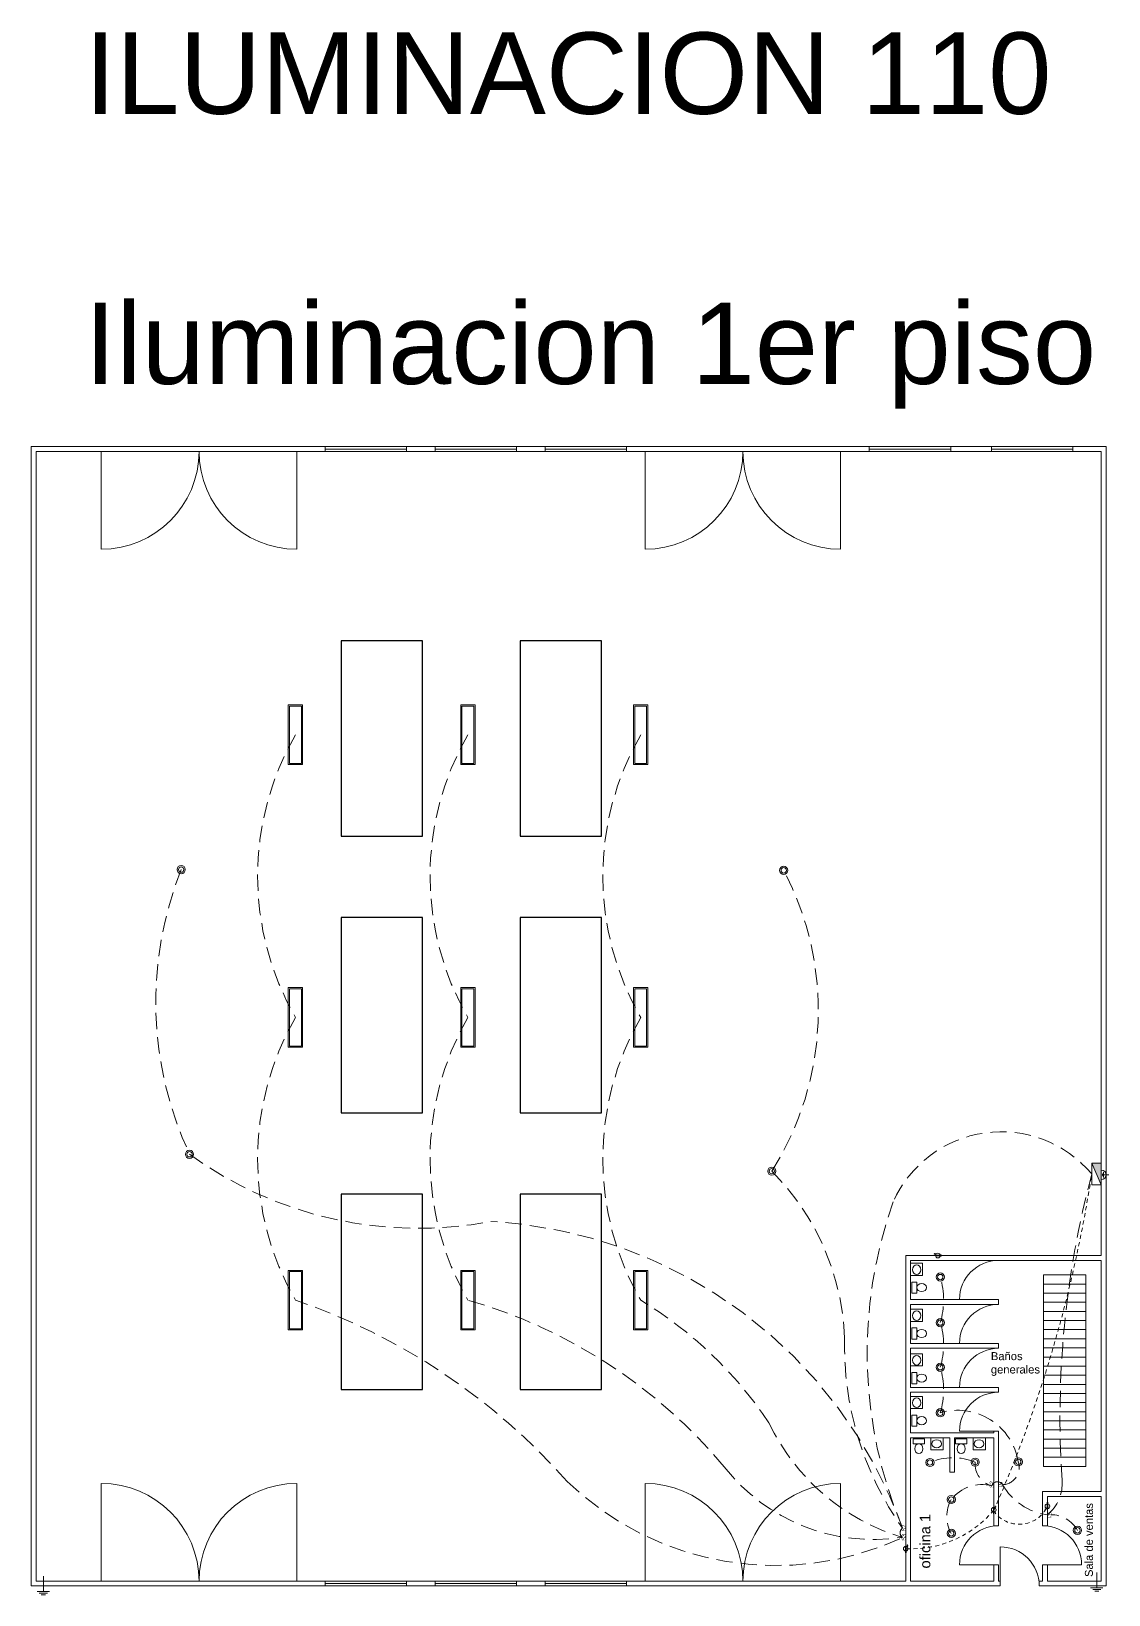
# Model space of a CAD drawing. Header units: millimetres. Extents: x -461 to 1315, y -154 to 152.
# Drawn here: x -460.81 to -427.72, y -111.73 to -63.7 of the extents above; entities that cross this region are included whole.
import ezdxf

# ---------------------------------------------------------------- set-up
doc = ezdxf.new("R2010")
doc.units = ezdxf.units.MM
doc.linetypes.add('DASHED', pattern=[0.75, 0.5, -0.25])
doc.linetypes.add('HIDDEN2', pattern=[0.1875, 0.125, -0.0625])
doc.layers.get('0').update_dxf_attribs({"lineweight": 13})
for name, color, linetype, lineweight in [('A-AREA', 7, 'Continuous', 5), ('A-DOOR', 251, 'Continuous', 13), ('A-FURN', 46, 'Continuous', 13), ('A-GLAZ', 2, 'Continuous', 15), ('A-WALL', 253, 'Continuous', 15), ('C-SSWR', 3, 'Continuous', 13), ('E-CABL', 201, 'HIDDEN2', 13), ('E-CONT', 222, 'DASHED', 13), ('E-GRND', 5, 'Continuous', 13), ('E-LITE', 40, 'Continuous', 13), ('E-LTNG', 40, 'Continuous', 13), ('S-STRS', 4, 'Continuous', 13)]:
    doc.layers.add(name, color=color, linetype=linetype, lineweight=lineweight)
doc.layers.add('C-TRAL', color=212, linetype='Continuous')
doc.styles.get("Standard").update_dxf_attribs({"font": 'arial.ttf'})

# ---------------------------------------------------------------- blocks, each defined once
blk = doc.blocks.new('RETIE-PANELLED18W')
at = {"lineweight": 5}
for radius in [28.2, 18.4]:
    blk.add_circle((1123, 1711), radius, dxfattribs=at)
blk = doc.blocks.new('RETIE-LUMINARIA30X120DE40W')
at = {"lineweight": 5}
for points in [[(1192.3, 1610.3), (1192.3, 1634.6), (1091, 1634.6), (1091, 1610.3)], [(1190.3, 1612.3), (1190.3, 1632.6), (1093, 1632.6), (1093, 1612.3)]]:
    blk.add_lwpolyline(points, close=True, dxfattribs=at)
blk = doc.blocks.new('RETIE-INTERRUPTORSENCILLO')
at = {"insert": (1124.1, 1538.8), "char_height": 18.61, "attachment_point": 1}
blk.add_mtext_dynamic_manual_height_columns('S2', width=368.964, gutter_width=93.1, heights=[0], dxfattribs=at)
blk = doc.blocks.new('RETIE-INTERRUPTORSENCILLOIND')
at = {"insert": (1125.5, 1500.3), "char_height": 2.5, "attachment_point": 1}
blk.add_mtext_dynamic_manual_height_columns('{\\H7.4448x;S1}', width=81.348, gutter_width=12.5, heights=[15.7], dxfattribs=at)
blk = doc.blocks.new('RETIE-INTERRUPTORTRIPLE')
at = {"insert": (1125.4, 1457.3), "char_height": 18.61, "attachment_point": 1}
blk.add_mtext_dynamic_manual_height_columns('S3', width=65.32, gutter_width=12.5, heights=[0], dxfattribs=at)
blk = doc.blocks.new('RETIE-Toma corriente monofásico')
h = blk.add_hatch(color=256)
h.dxf.hatch_style = 1
h.paths.add_polyline_path([(-177, 21), (-305, 21), (-305, 11), (-177, 11, -0.0148577)])
h.paths.add_polyline_path([(176, 21), (-177, 21, 0.0148577), (-177, 11), (177, 11)])
h.paths.add_polyline_path([(-178, -9), (-305, -9), (-305, -20), (-177, -20, -0.0148472)])
h.paths.add_polyline_path([(177, -9), (-178, -9, 0.0148472), (-177, -20), (177, -20)])
h = blk.add_hatch(color=256)
h.dxf.hatch_style = 1
h.paths.add_polyline_path([(155, -110), (155, -120), (286, -120), (286, -110)])
h.paths.add_polyline_path([(216, -190), (225, -190), (225, -120), (216, -120)])
for points in [[(176, 21), (-305, 21), (-305, 11), (177, 11)], [(177, -9), (-305, -9), (-305, -20), (177, -20)], [(155, -110), (286, -110), (286, -120), (155, -120)], [(216, -120), (225, -120), (225, -190), (216, -190)]]:
    blk.add_lwpolyline(points, close=True)
blk.add_circle((0, 0), 178)
blk = doc.blocks.new('*U167')
h = blk.add_hatch(color=256)
h.dxf.hatch_style = 1
h.paths.add_polyline_path([(-112.5, 0), (112.5, 0), (112.5, 98)])
blk.add_line((112.5, 98), (-112.5, 0))
blk.add_lwpolyline([(-112.5, 98), (112.5, 98), (112.5, 0), (-112.5, 0)], close=True)
blk = doc.blocks.new('RETIE - Tierra aislada')
for p, q in [((0, 0), (0, 20)), ((0, 0), (0, -20)), ((0, -20), (-20, -20)), ((0, -24), (-10, -24)), ((0, -28), (-5, -28)), ((0, -20), (20, -20)), ((0, -20), (0, -24)), ((0, -24), (10, -24)), ((0, -24), (0, -28)), ((0, -28), (5, -28))]:
    blk.add_line(p, q)
blk.add_arc((0, -35), 35, 0, 180)
blk = doc.blocks.new('*U299')
for p, q in [((0, 0), (0, -54.6)), ((-21.9, -54.6), (21.9, -54.6)), ((-14.6, -60.5), (14.6, -60.5)), ((-7.3, -66.3), (7.3, -66.3))]:
    blk.add_line(p, q)

msp = doc.modelspace()

# ---------------------------------------------------------------- linework, layer by layer
at = {"layer": 'A-DOOR'}
for p, q in [((-458.656, -76.613), (-458.656, -79.613)), ((-452.656, -76.613), (-452.656, -79.613)), ((-441.956, -76.613, 0.038), (-441.956, -79.613, 0.038)), ((-438.956, -76.613, 0.038), (-438.956, -76.613, -2.962)), ((-435.956, -76.613), (-435.956, -79.613)), ((-431.106, -102.663), (-432.306, -102.663)), ((-431.106, -104.013), (-432.306, -104.013)), ((-431.106, -105.363), (-432.306, -105.363)), ((-431.106, -106.713), (-432.306, -106.713)), ((-458.656, -111.313), (-458.656, -108.313)), ((-452.656, -111.313), (-452.656, -108.313)), ((-441.956, -111.313, 0.038), (-441.956, -108.313, 0.038)), ((-435.956, -111.313), (-435.956, -108.313)), ((-431.056, -111.463), (-431.056, -110.263)), ((-431.106, -110.813), (-432.306, -110.813)), ((-429.756, -110.813), (-428.556, -110.813)), ((-452.656, -111.313), (-451.782, -111.313, 0.045))]:
    msp.add_line(p, q, dxfattribs=at)
for centre, radius, start, end in [((-458.656, -76.613), 3, 270, 0), ((-452.656, -76.613), 3, 180, 270), ((-441.956, -76.613, 0.038), 3, 270, 0), ((-435.956, -76.613), 3, 180, 270), ((-431.106, -102.663), 1.2, 90, 180), ((-431.106, -104.013), 1.2, 90, 180), ((-431.106, -105.363), 1.2, 90, 180), ((-431.106, -106.713), 1.2, 90, 180), ((-458.656, -111.313), 3, 0, 90), ((-452.656, -111.313), 3, 90, 180), ((-441.956, -111.313, 0.038), 3, 0, 90), ((-435.956, -111.313), 3, 90, 180), ((-431.106, -110.813), 1.2, 90, 180), ((-429.756, -110.813), 1.2, 0, 90), ((-431.056, -111.463), 1.2, 0, 90)]:
    msp.add_arc(centre, radius, start, end, dxfattribs=at)
at = {"layer": 'A-FURN'}
for p, q in [((-433.441, -101.552), (-433.806, -101.552)), ((-433.441, -101.925), (-433.441, -101.552)), ((-433.806, -101.925), (-433.441, -101.925)), ((-433.441, -102.963), (-433.806, -102.963)), ((-433.441, -103.335), (-433.441, -102.963)), ((-433.806, -103.335), (-433.441, -103.335)), ((-433.441, -104.333), (-433.806, -104.333)), ((-433.806, -104.706), (-433.441, -104.706)), ((-433.441, -104.706), (-433.441, -104.333)), ((-433.441, -105.641), (-433.806, -105.641)), ((-433.441, -106.013), (-433.441, -105.641)), ((-433.806, -106.013), (-433.441, -106.013)), ((-433.182, -106.913), (-433.182, -107.278)), ((-432.809, -107.278), (-432.809, -106.913)), ((-431.884, -106.913), (-431.884, -107.278)), ((-431.511, -107.278), (-431.511, -106.913)), ((-433.182, -107.278), (-432.809, -107.278)), ((-431.884, -107.278), (-431.511, -107.278))]:
    msp.add_line(p, q, dxfattribs=at)
at = {"layer": 'A-GLAZ'}
for p, q in [((-452.656, -76.613), (-452.656, -76.613)), ((-452.656, -76.613), (-452.656, -76.613)), ((-452.656, -76.613), (-452.656, -76.613)), ((-451.781, -76.463, 0), (-451.781, -76.613, -0.023)), ((-451.781, -76.463, 0), (-449.281, -76.463, -0.023)), ((-451.781, -76.538, -0.011), (-449.281, -76.538, -0.011)), ((-451.781, -76.613, -0.023), (-449.281, -76.613, -0.023)), ((-449.281, -76.463, -0.023), (-449.281, -76.613, -0.023)), ((-448.406, -76.463, 0), (-448.406, -76.613, -0.023)), ((-448.406, -76.463, 0), (-445.906, -76.463, -0.023)), ((-448.406, -76.538, -0.011), (-445.906, -76.538, -0.011)), ((-448.406, -76.613, -0.023), (-445.906, -76.613, -0.023)), ((-445.906, -76.463, -0.023), (-445.906, -76.613, -0.023)), ((-445.031, -76.463, -0.024), (-445.031, -76.613, -0.047)), ((-445.031, -76.463, -0.024), (-442.531, -76.463, -0.047)), ((-445.031, -76.538, -0.035), (-442.531, -76.538, -0.035)), ((-445.031, -76.613, -0.047), (-442.531, -76.613, -0.047)), ((-442.531, -76.463, -0.047), (-442.531, -76.613, -0.047)), ((-435.076, -76.613), (-435.076, -76.463)), ((-435.076, -76.463, -0.001), (-432.576, -76.463, -0.024)), ((-435.076, -76.538, -0.013), (-432.576, -76.538, -0.013)), ((-435.076, -76.613, -0.024), (-432.576, -76.613, -0.024)), ((-432.576, -76.463, -0.024), (-432.576, -76.613, -0.024)), ((-431.326, -76.613), (-431.326, -76.463)), ((-431.326, -76.463, -0.001), (-428.826, -76.463, -0.024)), ((-431.326, -76.538, -0.013), (-428.826, -76.538, -0.013)), ((-431.326, -76.613, -0.024), (-428.826, -76.613, -0.024)), ((-428.826, -76.463, -0.024), (-428.826, -76.613, -0.024)), ((-451.781, -111.313, 0.023), (-451.781, -111.463)), ((-451.781, -111.313, 0.023), (-449.281, -111.313)), ((-451.781, -111.388, 0.011), (-449.281, -111.388, 0.011)), ((-449.281, -111.313), (-449.281, -111.463)), ((-448.406, -111.313, 0.023), (-448.406, -111.463)), ((-448.406, -111.313, 0.023), (-445.906, -111.313)), ((-448.406, -111.388, 0.011), (-445.906, -111.388, 0.011)), ((-445.906, -111.313), (-445.906, -111.463)), ((-445.031, -111.313, -0.001), (-445.031, -111.463, -0.024)), ((-445.031, -111.313, -0.001), (-442.531, -111.313, -0.024)), ((-445.031, -111.388, -0.013), (-442.531, -111.388, -0.013)), ((-442.531, -111.313, -0.024), (-442.531, -111.463, -0.024)), ((-451.781, -111.463), (-449.281, -111.463)), ((-448.406, -111.463), (-445.906, -111.463)), ((-445.031, -111.463, -0.024), (-442.531, -111.463, -0.024))]:
    msp.add_line(p, q, dxfattribs=at)
at = {"layer": 'A-WALL'}
for p, q in [((-427.806, -76.463), (-460.806, -76.463)), ((-460.806, -76.463), (-460.806, -111.463)), ((-460.806, -76.463), (-460.656, -76.463)), ((-427.956, -76.613), (-460.656, -76.613)), ((-460.656, -76.613), (-460.656, -111.313)), ((-427.956, -101.313), (-427.956, -76.613)), ((-427.806, -111.463), (-427.806, -76.463)), ((-433.956, -111.313), (-433.956, -101.313)), ((-433.956, -101.313), (-427.956, -101.313)), ((-433.956, -101.313), (-433.956, -101.463)), ((-433.956, -101.313), (-433.806, -101.313)), ((-433.806, -101.463), (-427.956, -101.463)), ((-433.806, -101.463), (-433.806, -102.663)), ((-427.956, -108.563), (-427.956, -101.463)), ((-431.106, -102.663), (-433.806, -102.663)), ((-431.106, -102.813), (-431.106, -102.663)), ((-433.806, -102.813), (-433.806, -104.013)), ((-431.106, -102.813), (-433.806, -102.813)), ((-431.106, -104.013), (-433.806, -104.013)), ((-433.806, -104.163), (-433.806, -105.363)), ((-431.106, -104.163), (-433.806, -104.163)), ((-431.106, -104.163), (-431.106, -104.013)), ((-431.106, -105.363), (-433.806, -105.363)), ((-433.806, -105.513), (-433.806, -106.313)), ((-431.106, -105.513), (-433.806, -105.513)), ((-433.806, -105.588), (-433.806, -105.613)), ((-431.106, -105.513), (-431.106, -105.363)), ((-433.806, -106.463), (-433.806, -106.313)), ((-433.806, -106.463), (-433.806, -106.763)), ((-433.806, -106.763), (-433.806, -106.463)), ((-433.806, -106.463), (-433.806, -106.763)), ((-433.806, -106.763), (-431.281, -106.763)), ((-433.806, -106.913), (-433.806, -109.163)), ((-432.606, -106.913), (-433.806, -106.913)), ((-433.806, -111.313), (-433.806, -106.913)), ((-433.806, -106.913), (-433.806, -107.813)), ((-432.606, -107.663), (-432.606, -106.913)), ((-431.256, -106.913), (-432.456, -106.913)), ((-432.456, -107.663), (-432.456, -106.913)), ((-431.281, -106.763), (-431.256, -106.763)), ((-431.256, -106.763), (-431.256, -106.713)), ((-431.256, -106.713), (-431.106, -106.713)), ((-431.256, -106.738), (-431.256, -106.713)), ((-431.256, -106.913), (-431.256, -107.813)), ((-431.106, -107.813), (-431.106, -106.713)), ((-432.606, -107.663), (-432.606, -107.813)), ((-432.606, -107.813), (-432.606, -107.963)), ((-432.606, -107.963), (-432.456, -107.963)), ((-432.456, -107.663), (-432.456, -107.813)), ((-432.456, -107.813), (-432.456, -107.963)), ((-431.256, -109.613), (-431.256, -107.813)), ((-431.256, -107.813), (-431.256, -109.613)), ((-431.106, -107.813), (-431.106, -109.613)), ((-429.756, -108.713), (-429.756, -108.563)), ((-429.756, -108.563), (-427.956, -108.563)), ((-429.756, -108.563), (-429.606, -108.563)), ((-429.756, -109.013), (-429.756, -108.713)), ((-429.756, -109.013), (-429.756, -109.613)), ((-429.606, -108.713), (-427.956, -108.713)), ((-429.606, -109.313), (-429.606, -108.713)), ((-427.956, -109.163), (-427.956, -108.713)), ((-433.806, -109.313), (-433.806, -111.313)), ((-429.606, -109.313), (-429.606, -109.613)), ((-427.956, -109.313), (-427.956, -109.163)), ((-427.956, -111.313), (-427.956, -109.313)), ((-431.106, -109.613), (-431.256, -109.613)), ((-429.756, -109.613), (-429.606, -109.613)), ((-431.256, -111.313), (-431.256, -110.813)), ((-431.256, -110.813), (-431.256, -111.313)), ((-431.106, -110.813), (-431.256, -110.813)), ((-431.106, -110.813), (-431.106, -111.313)), ((-429.756, -111.313), (-429.756, -110.813)), ((-429.756, -110.813), (-429.606, -110.813)), ((-429.606, -110.813), (-429.606, -111.313)), ((-452.443, -111.313), (-460.656, -111.313)), ((-452.443, -111.313), (-433.956, -111.313)), ((-433.806, -111.313), (-431.256, -111.313)), ((-431.106, -111.313), (-431.056, -111.313)), ((-431.056, -111.313), (-431.106, -111.313)), ((-431.106, -111.313), (-431.056, -111.313)), ((-431.106, -111.313), (-431.056, -111.313)), ((-431.056, -111.313), (-431.056, -111.463)), ((-429.856, -111.313), (-429.756, -111.313)), ((-429.756, -111.313), (-429.856, -111.313)), ((-429.756, -111.313), (-429.856, -111.313)), ((-429.856, -111.313), (-429.856, -111.463)), ((-429.606, -111.313), (-427.956, -111.313)), ((-427.956, -111.313), (-429.606, -111.313)), ((-427.956, -111.313), (-429.606, -111.313)), ((-460.806, -111.463), (-431.056, -111.463)), ((-429.856, -111.463), (-427.806, -111.463))]:
    msp.add_line(p, q, dxfattribs=at)
at = {"layer": 'C-SSWR'}
for points in [[(-433.77, -102.469), (-433.62, -102.469), (-433.62, -102.126), (-433.77, -102.126)], [(-433.77, -103.879), (-433.62, -103.879), (-433.62, -103.536), (-433.77, -103.536)], [(-433.77, -105.25), (-433.62, -105.25), (-433.62, -104.907), (-433.77, -104.907)], [(-433.77, -106.557), (-433.62, -106.557), (-433.62, -106.214), (-433.77, -106.214)], [(-433.725, -106.948), (-433.725, -107.098), (-433.383, -107.098), (-433.383, -106.948)], [(-432.427, -106.948), (-432.427, -107.098), (-432.085, -107.098), (-432.085, -106.948)]]:
    msp.add_lwpolyline(points, close=True, dxfattribs=at)
for centre, major_axis in [((-433.623, -101.747), (0, 0.15)), ((-433.47, -102.297), (-0.15, 0)), ((-433.623, -103.157), (0, 0.15)), ((-433.47, -103.708), (-0.15, 0)), ((-433.623, -104.528), (0, 0.15)), ((-433.47, -105.078), (-0.15, 0)), ((-433.623, -105.836), (0, 0.15)), ((-433.47, -106.386), (-0.15, 0)), ((-433.554, -107.248), (0, 0.15)), ((-433.004, -107.095), (0.15, 0)), ((-432.256, -107.248), (0, 0.15)), ((-431.706, -107.095), (0.15, 0))]:
    msp.add_ellipse(centre, major_axis=major_axis, ratio=0.833333, dxfattribs=at)
at = {"layer": 'C-TRAL'}
for p, q in [((-448.795, -82.426, 0.046), (-451.295, -82.426, 0.046)), ((-451.295, -82.426, 0.046), (-451.295, -88.426, 0.046)), ((-448.795, -88.426, 0.046), (-448.795, -82.426, 0.046)), ((-443.295, -82.426, 0.046), (-445.795, -82.426, 0.046)), ((-445.795, -82.426, 0.046), (-445.795, -88.426, 0.046)), ((-443.295, -88.426, 0.046), (-443.295, -82.426, 0.046)), ((-451.295, -88.426, 0.046), (-448.795, -88.426, 0.046)), ((-445.795, -88.426, 0.046), (-443.295, -88.426, 0.046)), ((-448.795, -90.926, 0.023), (-451.295, -90.926, 0.023)), ((-451.295, -90.926, 0.023), (-451.295, -96.926, 0.023)), ((-448.795, -96.926, 0.023), (-448.795, -90.926, 0.023)), ((-443.295, -90.926, 0.023), (-445.795, -90.926, 0.023)), ((-445.795, -90.926, 0.023), (-445.795, -96.926, 0.023)), ((-443.295, -96.926, 0.023), (-443.295, -90.926, 0.023)), ((-451.295, -96.926, 0.023), (-448.795, -96.926, 0.023)), ((-445.795, -96.926, 0.023), (-443.295, -96.926, 0.023)), ((-448.795, -99.426), (-451.295, -99.426)), ((-451.295, -99.426), (-451.295, -105.426)), ((-448.795, -105.426), (-448.795, -99.426)), ((-443.295, -99.426), (-445.795, -99.426)), ((-445.795, -99.426), (-445.795, -105.426)), ((-443.295, -105.426), (-443.295, -99.426)), ((-451.295, -105.426), (-448.795, -105.426)), ((-445.795, -105.426), (-443.295, -105.426))]:
    msp.add_line(p, q, dxfattribs=at)
at = {"layer": 'E-CABL', "lineweight": 20}
for centre, radius, start, end in [((-468.81, -92.625), 41.032, 336.2532, 351.3357), ((-430.472, -108.616), 0.953, 213.984, 335.4288)]:
    msp.add_arc(centre, radius, start, end, dxfattribs=at)
at = {"layer": 'E-CABL'}
msp.add_arc((-433.792, -107.012), 3.31, 267.2923, 319.7718, dxfattribs=at)
at = {"layer": 'E-CONT'}
for points in [[(-452.694, -85.312, 0.267949), (-452.694, -93.998, 0.267949), (-452.694, -102.684, -0.130269), (-444.354, -108.252, 0.309607), (-434.055, -109.977)], [(-447.4, -85.312, 0.267949), (-447.4, -93.998, 0.267949), (-447.4, -102.684, -0.150529), (-439.527, -107.805, 0.27123), (-434.078, -109.97)], [(-442.095, -85.312, 0.267949), (-442.095, -93.998, 0.267949), (-442.095, -102.684, -0.110389), (-438.159, -106.454, 0.210101), (-434.055, -109.977)], [(-456.203, -89.456, 0.206278), (-455.947, -98.203, 0.206219), (-446.692, -100.267, -0.30166), (-434.055, -109.686)], [(-437.703, -89.479, -0.267949), (-438.067, -98.722, -0.188012), (-435.832, -103.843, 0.162544), (-434.055, -109.686)], [(-428.246, -98.807, 0.553944), (-434.339, -99.66, 0.187335), (-434.055, -109.686)], [(-431.318, -108.389, -0.651929), (-430.986, -108.353, 0.230782), (-429.611, -109.281, 0.248923), (-429.157, -108.221, -0.081799), (-428.246, -98.807)]]:
    msp.add_lwpolyline(points, format="xyb", dxfattribs=at)
for centre, radius, start, end in [((-435.263, -102.676), 2.469, 343.5781, 16.4219), ((-435.263, -104.049), 2.469, 343.5781, 16.4219), ((-435.263, -105.445), 2.469, 343.5781, 16.4219), ((-432.362, -107.951), 1.884, 9.1777, 106.4239), ((-432.505, -109.268), 1.745, 67.0572, 113.9091), ((-431.132, -107.719), 0.695, 175.1087, 254.465), ((-431.002, -107.824), 0.53, 271.8196, 19.1128), ((-431.619, -109.542), 1.192, 75.3797, 142.0199), ((-431.657, -109.329), 1.041, 150.0328, 210.0328), ((-429.495, -110.198), 0.924, 28.6542, 90.7064), ((-433.945, -109.832), 0.183, 127.2194, 232.7806)]:
    msp.add_arc(centre, radius, start, end, dxfattribs=at)
at = {"layer": 'S-STRS'}
for p, q in [((-428.422, -101.91), (-429.722, -101.91)), ((-429.722, -101.91), (-429.722, -107.79)), ((-429.722, -102.19), (-428.422, -102.19)), ((-428.422, -107.79), (-428.422, -101.91)), ((-428.422, -102.47), (-429.722, -102.47)), ((-429.722, -102.75), (-428.422, -102.75)), ((-428.422, -102.75), (-428.422, -103.03)), ((-428.422, -103.03), (-429.722, -103.03)), ((-429.722, -103.31), (-428.422, -103.31)), ((-428.422, -103.59), (-429.722, -103.59)), ((-429.722, -103.87), (-428.422, -103.87)), ((-428.422, -104.15), (-429.722, -104.15)), ((-429.722, -104.43), (-428.422, -104.43)), ((-428.422, -104.71), (-429.722, -104.71)), ((-429.722, -104.99), (-428.422, -104.99)), ((-428.422, -105.27), (-429.722, -105.27)), ((-429.722, -105.55), (-428.422, -105.55)), ((-428.422, -105.83), (-429.722, -105.83)), ((-429.722, -106.11), (-428.422, -106.11)), ((-428.422, -106.39), (-429.722, -106.39)), ((-429.722, -106.67), (-428.422, -106.67)), ((-428.422, -106.95), (-429.722, -106.95)), ((-429.722, -107.23), (-428.422, -107.23)), ((-428.422, -107.51), (-429.722, -107.51)), ((-429.722, -107.79), (-428.422, -107.79))]:
    msp.add_line(p, q, dxfattribs=at)

# ---------------------------------------------------------------- block references
at = {"layer": 'E-GRND', "xscale": 0.004077347847357617, "yscale": 0.004077347847357617, "zscale": 0.004077347847357617, "rotation": 270}
msp.add_blockref('RETIE - Tierra aislada', (-427.806, -98.833), dxfattribs=at)
at = {"layer": 'E-GRND', "xscale": 0.008603423977728217, "yscale": 0.008603423977728217, "zscale": 0.008603423977728217}
for p in [(-460.435, -111.163), (-428.091, -111.049)]:
    msp.add_blockref('*U299', p, dxfattribs=at)
at = {"layer": 'E-LITE'}
for name, p, xscale, yscale, zscale, rotation in [('RETIE-LUMINARIA30X120DE40W', (-482.016, -64.681), 0.01807222282538233, 0.01807222282538233, 0.01807222282538233, 270), ('RETIE-LUMINARIA30X120DE40W', (-476.721, -64.681), 0.01807222282538233, 0.01807222282538233, 0.01807222282538233, 270), ('RETIE-LUMINARIA30X120DE40W', (-471.416, -64.681), 0.01807222282538233, 0.01807222282538233, 0.01807222282538233, 270), ('RETIE-LUMINARIA30X120DE40W', (-482.016, -73.366), 0.01807222282538233, 0.01807222282538233, 0.01807222282538233, 270), ('RETIE-LUMINARIA30X120DE40W', (-476.721, -73.366), 0.01807222282538233, 0.01807222282538233, 0.01807222282538233, 270), ('RETIE-LUMINARIA30X120DE40W', (-471.416, -73.366), 0.01807222282538233, 0.01807222282538233, 0.01807222282538233, 270), ('*U167', (-427.956, -98.807), 0.002964073099707643, 0.002964073099707643, 0.002964073099707643, 90.00000000000001), ('RETIE-Toma corriente monofásico', (-432.971, -101.313), 0.0004064626554676976, 0.0004064626554676976, 0.0004064626554676976, 180), ('RETIE-LUMINARIA30X120DE40W', (-482.016, -82.052), 0.01807222282538233, 0.01807222282538233, 0.01807222282538233, 270), ('RETIE-LUMINARIA30X120DE40W', (-476.721, -82.052), 0.01807222282538233, 0.01807222282538233, 0.01807222282538233, 270), ('RETIE-LUMINARIA30X120DE40W', (-471.416, -82.052), 0.01807222282538233, 0.01807222282538233, 0.01807222282538233, 270), ('RETIE-Toma corriente monofásico', (-431.256, -109.123), 0.0004064626554676976, 0.0004064626554676976, 0.0004064626554676976, 90.00000000000001), ('RETIE-Toma corriente monofásico', (-429.606, -109.013), 0.0004064626554676976, 0.0004064626554676976, 0.0004064626554676976, 270), ('RETIE-Toma corriente monofásico', (-433.956, -110.318), 0.0004064626554676976, 0.0004064626554676976, 0.0004064626554676976, 89.99999999999999)]:
    msp.add_blockref(name, p, dxfattribs=dict(at, xscale=xscale, yscale=yscale, zscale=zscale, rotation=rotation))
at = {"layer": 'E-LITE', "xscale": 0.00448846850668834, "yscale": 0.00448846850668834, "zscale": 0.00448846850668834}
for p in [(-461.244, -97.135), (-442.744, -97.159), (-460.988, -105.882), (-443.109, -106.401), (-437.936, -109.653), (-437.936, -111.054), (-437.936, -112.426), (-437.936, -113.823), (-438.254, -115.351), (-436.866, -115.34), (-435.543, -115.33), (-437.6, -116.488), (-437.599, -117.529), (-433.725, -117.434)]:
    msp.add_blockref('RETIE-PANELLED18W', p, dxfattribs=at)
at = {"layer": 'E-LTNG'}
for name, p, xscale, yscale, zscale, rotation in [('RETIE-INTERRUPTORSENCILLO', (-421.377, -115.755), 0.00649951192848604, 0.00649951192848604, 0.00649951192848604, 90.00000000000001), ('RETIE-INTERRUPTORSENCILLOIND', (-440.732, -100.946), 0.006496466994695551, 0.006496466994695551, 0.006496466994695551, 269.9999999999964), ('RETIE-INTERRUPTORSENCILLOIND', (-439.232, -101.876), 0.006496466994695551, 0.006496466994695551, 0.006496466994695551, 270), ('RETIE-INTERRUPTORSENCILLO', (-424.077, -117.091), 0.00649951192848604, 0.00649951192848604, 0.00649951192848604, 90.00000000000001), ('RETIE-INTERRUPTORTRIPLE', (-424.761, -117.267), 0.006393150550811123, 0.006393150550811123, 0.006393150550811123, 90.00000000000001)]:
    msp.add_blockref(name, p, dxfattribs=dict(at, xscale=xscale, yscale=yscale, zscale=zscale, rotation=rotation))

# ---------------------------------------------------------------- texts
at = {"layer": 'A-AREA', "char_height": 2.5, "attachment_point": 1}
for s, insert in [('ILUMINACION 110', (-459.172, -63.739)), ('Iluminacion 1er piso', (-459.167, -72.037))]:
    msp.add_mtext_dynamic_manual_height_columns(s, width=43.74055, gutter_width=12.5, heights=[0], dxfattribs=dict(at, insert=insert))
at = {"layer": 'A-WALL', "insert": (-431.342, -104.281), "char_height": 0.24578, "attachment_point": 1}
msp.add_mtext_dynamic_manual_height_columns('Baños generales', width=2.32677, gutter_width=1.229, heights=[0], dxfattribs=at)
at = {"layer": 'A-WALL', "attachment_point": 1, "rotation": 90}
for s, width, gutter_width, insert, char_height in [('Sala de ventas', 2.32677, 1.229, (-428.456, -111.189), 0.24578), ('oficina 1', 1.93173, 1.615, (-433.524, -110.928), 0.3231)]:
    msp.add_mtext_dynamic_manual_height_columns(s, width=width, gutter_width=gutter_width, heights=[0], dxfattribs=dict(at, insert=insert, char_height=char_height))

doc.saveas('drawing.dxf')
